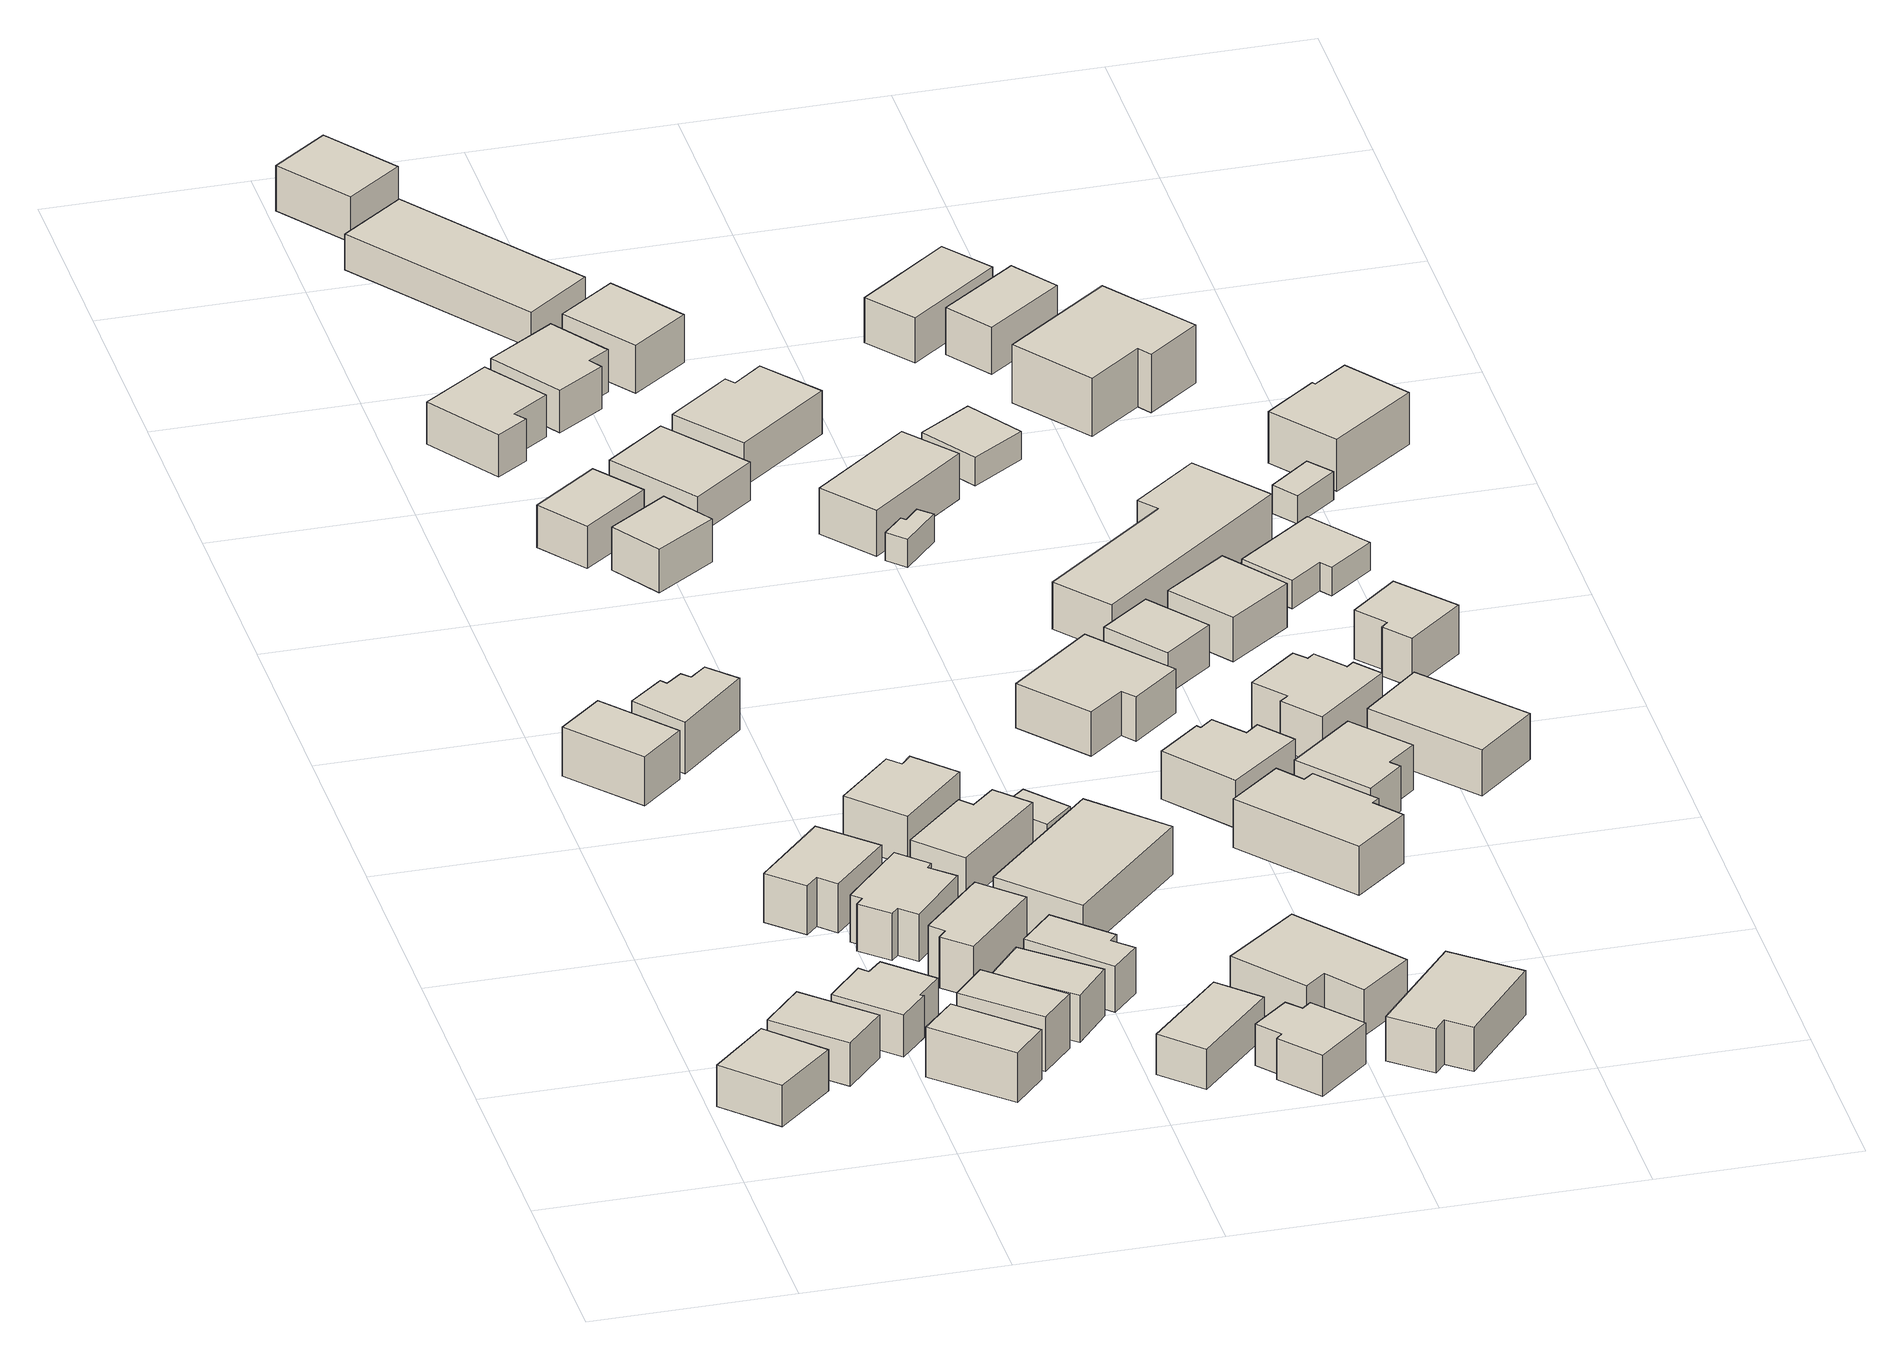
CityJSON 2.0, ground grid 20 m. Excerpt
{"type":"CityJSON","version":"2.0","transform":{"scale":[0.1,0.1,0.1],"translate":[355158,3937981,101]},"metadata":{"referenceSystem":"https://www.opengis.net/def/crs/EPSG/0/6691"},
"CityObjects":{
"building1":{"type":"Building","attributes":{"usage":"411","measuredHeight":5.2,"storeysAboveGround":2,"BuildingIDAttribute.prefecture":"14","BuildingIDAttribute.city":"14152","BuildingDetailAttribute.totalFloorArea":89.66,"BuildingDetailAttribute.buildingFootprintArea":44.83,"BuildingDetailAttribute.buildingStructureType":"601","BuildingDetailAttribute.buildingStructureOrgType":"1","BuildingDetailAttribute.orgUsage":"10","BuildingDetailAttribute.surveyYear":2015,"BuildingRiverFloodingRiskAttribute.description":"6","BuildingRiverFloodingRiskAttribute.rankOrg":"1","BuildingRiverFloodingRiskAttribute.depth":0.461,"BuildingRiverFloodingRiskAttribute.adminType":"2","BuildingRiverFloodingRiskAttribute.scale":"2"},"geometry":[{"type":"Solid","lod":"1","boundaries":[[[[0,1,2,3]],[[2,4,5,3]],[[1,6,4,2]],[[0,7,6,1]],[[3,5,7,0]],[[4,6,7,5]]]]}]},
"building2":{"type":"Building","attributes":{"usage":"411","measuredHeight":5.5,"storeysAboveGround":2,"BuildingIDAttribute.prefecture":"14","BuildingIDAttribute.city":"14152","BuildingDetailAttribute.totalFloorArea":80.72,"BuildingDetailAttribute.buildingFootprintArea":40.36,"BuildingDetailAttribute.buildingStructureType":"601","BuildingDetailAttribute.buildingStructureOrgType":"1","BuildingDetailAttribute.orgUsage":"10","BuildingDetailAttribute.surveyYear":2015,"BuildingRiverFloodingRiskAttribute.description":"6","BuildingRiverFloodingRiskAttribute.rankOrg":"2","BuildingRiverFloodingRiskAttribute.depth":0.551,"BuildingRiverFloodingRiskAttribute.adminType":"2","BuildingRiverFloodingRiskAttribute.scale":"2"},"geometry":[{"type":"Solid","lod":"1","boundaries":[[[[8,9,10,11]],[[10,12,13,11]],[[9,14,12,10]],[[8,15,14,9]],[[11,13,15,8]],[[12,14,15,13]]]]}]},
"building3":{"type":"Building","attributes":{"usage":"411","measuredHeight":5.1,"storeysAboveGround":2,"BuildingIDAttribute.prefecture":"14","BuildingIDAttribute.city":"14152","BuildingDetailAttribute.totalFloorArea":84.3,"BuildingDetailAttribute.buildingFootprintArea":42.15,"BuildingDetailAttribute.buildingStructureType":"601","BuildingDetailAttribute.buildingStructureOrgType":"1","BuildingDetailAttribute.orgUsage":"10","BuildingDetailAttribute.surveyYear":2015,"BuildingRiverFloodingRiskAttribute.description":"6","BuildingRiverFloodingRiskAttribute.rankOrg":"2","BuildingRiverFloodingRiskAttribute.depth":0.701,"BuildingRiverFloodingRiskAttribute.adminType":"2","BuildingRiverFloodingRiskAttribute.scale":"2"},"geometry":[{"type":"Solid","lod":"1","boundaries":[[[[16,17,18,19,20,21,22,23]],[[22,24,25,23]],[[21,26,24,22]],[[20,27,26,21]],[[19,28,27,20]],[[18,29,28,19]],[[17,30,29,18]],[[16,31,30,17]],[[23,25,31,16]],[[24,26,27,28,29,30,31,25]]]]}]},
"building4":{"type":"Building","attributes":{"usage":"411","measuredHeight":6.5,"storeysAboveGround":2,"BuildingIDAttribute.prefecture":"14","BuildingIDAttribute.city":"14152","BuildingDetailAttribute.totalFloorArea":62.76,"BuildingDetailAttribute.buildingFootprintArea":31.38,"BuildingDetailAttribute.buildingStructureType":"601","BuildingDetailAttribute.buildingStructureOrgType":"1","BuildingDetailAttribute.orgUsage":"10","BuildingDetailAttribute.surveyYear":2015,"BuildingRiverFloodingRiskAttribute.description":"6","BuildingRiverFloodingRiskAttribute.rankOrg":"2","BuildingRiverFloodingRiskAttribute.depth":0.604,"BuildingRiverFloodingRiskAttribute.adminType":"2","BuildingRiverFloodingRiskAttribute.scale":"1"},"geometry":[{"type":"Solid","lod":"1","boundaries":[[[[32,33,34,35]],[[34,36,37,35]],[[33,38,36,34]],[[32,39,38,33]],[[35,37,39,32]],[[36,38,39,37]]]]}]},
"building5":{"type":"Building","attributes":{"usage":"411","measuredHeight":5.9,"storeysAboveGround":2,"BuildingIDAttribute.prefecture":"14","BuildingIDAttribute.city":"14152","BuildingDetailAttribute.totalFloorArea":73.75,"BuildingDetailAttribute.buildingFootprintArea":36.87,"BuildingDetailAttribute.buildingStructureType":"601","BuildingDetailAttribute.buildingStructureOrgType":"1","BuildingDetailAttribute.orgUsage":"10","BuildingDetailAttribute.surveyYear":2015,"BuildingRiverFloodingRiskAttribute.description":"6","BuildingRiverFloodingRiskAttribute.rankOrg":"2","BuildingRiverFloodingRiskAttribute.depth":0.971,"BuildingRiverFloodingRiskAttribute.adminType":"2","BuildingRiverFloodingRiskAttribute.scale":"2"},"geometry":[{"type":"Solid","lod":"1","boundaries":[[[[40,41,42,43]],[[42,44,45,43]],[[41,46,44,42]],[[40,47,46,41]],[[43,45,47,40]],[[44,46,47,45]]]]}]},
"building6":{"type":"Building","attributes":{"usage":"411","measuredHeight":6.7,"storeysAboveGround":2,"BuildingIDAttribute.prefecture":"14","BuildingIDAttribute.city":"14152","BuildingDetailAttribute.totalFloorArea":102.98,"BuildingDetailAttribute.buildingFootprintArea":51.49,"BuildingDetailAttribute.buildingStructureType":"601","BuildingDetailAttribute.buildingStructureOrgType":"1","BuildingDetailAttribute.orgUsage":"10","BuildingDetailAttribute.surveyYear":2015,"BuildingRiverFloodingRiskAttribute.description":"6","BuildingRiverFloodingRiskAttribute.rankOrg":"1","BuildingRiverFloodingRiskAttribute.depth":0.283,"BuildingRiverFloodingRiskAttribute.adminType":"2","BuildingRiverFloodingRiskAttribute.scale":"1"},"geometry":[{"type":"Solid","lod":"1","boundaries":[[[[48,49,50,51,52,53]],[[52,54,55,53]],[[51,56,54,52]],[[50,57,56,51]],[[49,58,57,50]],[[48,59,58,49]],[[53,55,59,48]],[[54,56,57,58,59,55]]]]}]},
"building7":{"type":"Building","attributes":{"usage":"411","measuredHeight":6.9,"storeysAboveGround":2,"BuildingIDAttribute.prefecture":"14","BuildingIDAttribute.city":"14152","BuildingDetailAttribute.totalFloorArea":71.51,"BuildingDetailAttribute.buildingFootprintArea":35.76,"BuildingDetailAttribute.buildingStructureType":"601","BuildingDetailAttribute.buildingStructureOrgType":"1","BuildingDetailAttribute.orgUsage":"10","BuildingDetailAttribute.surveyYear":2015,"BuildingRiverFloodingRiskAttribute.description":"6","BuildingRiverFloodingRiskAttribute.rankOrg":"2","BuildingRiverFloodingRiskAttribute.depth":0.591,"BuildingRiverFloodingRiskAttribute.adminType":"2","BuildingRiverFloodingRiskAttribute.scale":"1"},"geometry":[{"type":"Solid","lod":"1","boundaries":[[[[60,61,62,63]],[[62,64,65,63]],[[61,66,64,62]],[[60,67,66,61]],[[63,65,67,60]],[[64,66,67,65]]]]}]},
"building8":{"type":"Building","attributes":{"usage":"411","measuredHeight":6.2,"storeysAboveGround":2,"BuildingIDAttribute.prefecture":"14","BuildingIDAttribute.city":"14152","BuildingDetailAttribute.totalFloorArea":77.58,"BuildingDetailAttribute.buildingFootprintArea":38.79,"BuildingDetailAttribute.buildingStructureType":"601","BuildingDetailAttribute.buildingStructureOrgType":"1","BuildingDetailAttribute.orgUsage":"10","BuildingDetailAttribute.surveyYear":2015,"BuildingRiverFloodingRiskAttribute.description":"6","BuildingRiverFloodingRiskAttribute.rankOrg":"2","BuildingRiverFloodingRiskAttribute.depth":0.684,"BuildingRiverFloodingRiskAttribute.adminType":"2","BuildingRiverFloodingRiskAttribute.scale":"1"},"geometry":[{"type":"Solid","lod":"1","boundaries":[[[[68,69,70,71,72,73,74,75]],[[74,76,77,75]],[[73,78,76,74]],[[72,79,78,73]],[[71,80,79,72]],[[70,81,80,71]],[[69,82,81,70]],[[68,83,82,69]],[[75,77,83,68]],[[76,78,79,80,81,82,83,77]]]]}]},
"building9":{"type":"Building","attributes":{"usage":"411","measuredHeight":5.6,"storeysAboveGround":2,"BuildingIDAttribute.prefecture":"14","BuildingIDAttribute.city":"14152","BuildingDetailAttribute.totalFloorArea":102.81,"BuildingDetailAttribute.buildingFootprintArea":51.4,"BuildingDetailAttribute.buildingStructureType":"601","BuildingDetailAttribute.buildingStructureOrgType":"1","BuildingDetailAttribute.orgUsage":"10","BuildingDetailAttribute.surveyYear":2015,"BuildingRiverFloodingRiskAttribute.description":"6","BuildingRiverFloodingRiskAttribute.rankOrg":"1","BuildingRiverFloodingRiskAttribute.depth":0.143,"BuildingRiverFloodingRiskAttribute.adminType":"2","BuildingRiverFloodingRiskAttribute.scale":"1"},"geometry":[{"type":"Solid","lod":"1","boundaries":[[[[84,85,86,87,88,89,90,91,92,93]],[[92,94,95,93]],[[91,96,94,92]],[[90,97,96,91]],[[89,98,97,90]],[[88,99,98,89]],[[87,100,99,88]],[[86,101,100,87]],[[85,102,101,86]],[[84,103,102,85]],[[93,95,103,84]],[[94,96,97,98,99,100,101,102,103,95]]]]}]},
"building10":{"type":"Building","attributes":{"usage":"411","measuredHeight":6,"storeysAboveGround":2,"BuildingIDAttribute.prefecture":"14","BuildingIDAttribute.city":"14152","BuildingDetailAttribute.totalFloorArea":86.85,"BuildingDetailAttribute.buildingFootprintArea":43.43,"BuildingDetailAttribute.buildingStructureType":"601","BuildingDetailAttribute.buildingStructureOrgType":"1","BuildingDetailAttribute.orgUsage":"10","BuildingDetailAttribute.surveyYear":2015,"BuildingRiverFloodingRiskAttribute.description":"6","BuildingRiverFloodingRiskAttribute.rankOrg":"1","BuildingRiverFloodingRiskAttribute.depth":0.383,"BuildingRiverFloodingRiskAttribute.adminType":"2","BuildingRiverFloodingRiskAttribute.scale":"1"},"geometry":[{"type":"Solid","lod":"1","boundaries":[[[[104,105,106,107,108,109]],[[108,110,111,109]],[[107,112,110,108]],[[106,113,112,107]],[[105,114,113,106]],[[104,115,114,105]],[[109,111,115,104]],[[110,112,113,114,115,111]]]]}]},
"building11":{"type":"Building","attributes":{"usage":"411","measuredHeight":5.7,"storeysAboveGround":2,"BuildingIDAttribute.prefecture":"14","BuildingIDAttribute.city":"14152","BuildingDetailAttribute.totalFloorArea":75.84,"BuildingDetailAttribute.buildingFootprintArea":37.92,"BuildingDetailAttribute.buildingStructureType":"601","BuildingDetailAttribute.buildingStructureOrgType":"1","BuildingDetailAttribute.orgUsage":"10","BuildingDetailAttribute.surveyYear":2015,"BuildingRiverFloodingRiskAttribute.description":"6","BuildingRiverFloodingRiskAttribute.rankOrg":"2","BuildingRiverFloodingRiskAttribute.depth":0.591,"BuildingRiverFloodingRiskAttribute.adminType":"2","BuildingRiverFloodingRiskAttribute.scale":"1"},"geometry":[{"type":"Solid","lod":"1","boundaries":[[[[116,117,118,119]],[[118,120,121,119]],[[117,122,120,118]],[[116,123,122,117]],[[119,121,123,116]],[[120,122,123,121]]]]}]},
"building12":{"type":"Building","attributes":{"usage":"411","measuredHeight":5.9,"storeysAboveGround":2,"BuildingIDAttribute.prefecture":"14","BuildingIDAttribute.city":"14152","BuildingDetailAttribute.totalFloorArea":115.07,"BuildingDetailAttribute.buildingFootprintArea":57.54,"BuildingDetailAttribute.buildingStructureType":"601","BuildingDetailAttribute.buildingStructureOrgType":"1","BuildingDetailAttribute.orgUsage":"10","BuildingDetailAttribute.surveyYear":2015,"BuildingRiverFloodingRiskAttribute.description":"6","BuildingRiverFloodingRiskAttribute.rankOrg":"2","BuildingRiverFloodingRiskAttribute.depth":0.744,"BuildingRiverFloodingRiskAttribute.adminType":"2","BuildingRiverFloodingRiskAttribute.scale":"1"},"geometry":[{"type":"Solid","lod":"1","boundaries":[[[[124,125,126,127,128,129]],[[128,130,131,129]],[[127,132,130,128]],[[126,133,132,127]],[[125,134,133,126]],[[124,135,134,125]],[[129,131,135,124]],[[130,132,133,134,135,131]]]]}]},
"building13":{"type":"Building","attributes":{"usage":"411","measuredHeight":5.7,"storeysAboveGround":2,"BuildingIDAttribute.prefecture":"14","BuildingIDAttribute.city":"14152","BuildingDetailAttribute.totalFloorArea":73.82,"BuildingDetailAttribute.buildingFootprintArea":36.91,"BuildingDetailAttribute.buildingStructureType":"601","BuildingDetailAttribute.buildingStructureOrgType":"1","BuildingDetailAttribute.orgUsage":"10","BuildingDetailAttribute.surveyYear":2015,"BuildingRiverFloodingRiskAttribute.description":"6","BuildingRiverFloodingRiskAttribute.rankOrg":"1","BuildingRiverFloodingRiskAttribute.depth":0.451,"BuildingRiverFloodingRiskAttribute.adminType":"2","BuildingRiverFloodingRiskAttribute.scale":"1"},"geometry":[{"type":"Solid","lod":"1","boundaries":[[[[136,137,138,139,140,141]],[[140,142,143,141]],[[139,144,142,140]],[[138,145,144,139]],[[137,146,145,138]],[[136,147,146,137]],[[141,143,147,136]],[[142,144,145,146,147,143]]]]}]},
"building14":{"type":"Building","attributes":{"usage":"411","measuredHeight":5,"storeysAboveGround":2,"BuildingIDAttribute.prefecture":"14","BuildingIDAttribute.city":"14152","BuildingDetailAttribute.totalFloorArea":81.49,"BuildingDetailAttribute.buildingFootprintArea":40.74,"BuildingDetailAttribute.buildingStructureType":"601","BuildingDetailAttribute.buildingStructureOrgType":"1","BuildingDetailAttribute.orgUsage":"10","BuildingDetailAttribute.surveyYear":2015,"BuildingRiverFloodingRiskAttribute.description":"6","BuildingRiverFloodingRiskAttribute.rankOrg":"2","BuildingRiverFloodingRiskAttribute.depth":0.815,"BuildingRiverFloodingRiskAttribute.adminType":"2","BuildingRiverFloodingRiskAttribute.scale":"1"},"geometry":[{"type":"Solid","lod":"1","boundaries":[[[[148,149,150,151]],[[150,152,153,151]],[[149,154,152,150]],[[148,155,154,149]],[[151,153,155,148]],[[152,154,155,153]]]]}]},
"building15":{"type":"Building","attributes":{"usage":"411","measuredHeight":5.4,"storeysAboveGround":2,"BuildingIDAttribute.prefecture":"14","BuildingIDAttribute.city":"14152","BuildingDetailAttribute.totalFloorArea":129.52,"BuildingDetailAttribute.buildingFootprintArea":64.76,"BuildingDetailAttribute.buildingStructureType":"601","BuildingDetailAttribute.buildingStructureOrgType":"1","BuildingDetailAttribute.orgUsage":"10","BuildingDetailAttribute.surveyYear":2015,"BuildingRiverFloodingRiskAttribute.description":"6","BuildingRiverFloodingRiskAttribute.rankOrg":"2","BuildingRiverFloodingRiskAttribute.depth":0.902,"BuildingRiverFloodingRiskAttribute.adminType":"2","BuildingRiverFloodingRiskAttribute.scale":"1"},"geometry":[{"type":"Solid","lod":"1","boundaries":[[[[156,157,158,159,160,161]],[[160,162,163,161]],[[159,164,162,160]],[[158,165,164,159]],[[157,166,165,158]],[[156,167,166,157]],[[161,163,167,156]],[[162,164,165,166,167,163]]]]}]},
"building16":{"type":"Building","attributes":{"usage":"411","measuredHeight":5.4,"storeysAboveGround":2,"BuildingIDAttribute.prefecture":"14","BuildingIDAttribute.city":"14152","BuildingDetailAttribute.totalFloorArea":107.62,"BuildingDetailAttribute.buildingFootprintArea":53.81,"BuildingDetailAttribute.buildingStructureType":"601","BuildingDetailAttribute.buildingStructureOrgType":"1","BuildingDetailAttribute.orgUsage":"10","BuildingDetailAttribute.surveyYear":2015,"BuildingRiverFloodingRiskAttribute.description":"6","BuildingRiverFloodingRiskAttribute.rankOrg":"2","BuildingRiverFloodingRiskAttribute.depth":0.817,"BuildingRiverFloodingRiskAttribute.adminType":"2","BuildingRiverFloodingRiskAttribute.scale":"1"},"geometry":[{"type":"Solid","lod":"1","boundaries":[[[[168,169,170,171,172,173]],[[172,174,175,173]],[[171,176,174,172]],[[170,177,176,171]],[[169,178,177,170]],[[168,179,178,169]],[[173,175,179,168]],[[174,176,177,178,179,175]]]]}]},
"building17":{"type":"Building","attributes":{"usage":"411","measuredHeight":6,"storeysAboveGround":2,"BuildingIDAttribute.prefecture":"14","BuildingIDAttribute.city":"14152","BuildingDetailAttribute.totalFloorArea":93.51,"BuildingDetailAttribute.buildingFootprintArea":46.75,"BuildingDetailAttribute.buildingStructureType":"601","BuildingDetailAttribute.buildingStructureOrgType":"1","BuildingDetailAttribute.orgUsage":"10","BuildingDetailAttribute.surveyYear":2015,"BuildingRiverFloodingRiskAttribute.description":"6","BuildingRiverFloodingRiskAttribute.rankOrg":"2","BuildingRiverFloodingRiskAttribute.depth":1.02,"BuildingRiverFloodingRiskAttribute.adminType":"2","BuildingRiverFloodingRiskAttribute.scale":"1"},"geometry":[{"type":"Solid","lod":"1","boundaries":[[[[180,181,182,183]],[[182,184,185,183]],[[181,186,184,182]],[[180,187,186,181]],[[183,185,187,180]],[[184,186,187,185]]]]}]},
"building18":{"type":"Building","attributes":{"usage":"411","measuredHeight":5.2,"storeysAboveGround":2,"BuildingIDAttribute.prefecture":"14","BuildingIDAttribute.city":"14152","BuildingDetailAttribute.totalFloorArea":70.42,"BuildingDetailAttribute.buildingFootprintArea":35.21,"BuildingDetailAttribute.buildingStructureType":"601","BuildingDetailAttribute.buildingStructureOrgType":"1","BuildingDetailAttribute.orgUsage":"10","BuildingDetailAttribute.surveyYear":2015,"BuildingRiverFloodingRiskAttribute.description":"6","BuildingRiverFloodingRiskAttribute.rankOrg":"2","BuildingRiverFloodingRiskAttribute.depth":0.795,"BuildingRiverFloodingRiskAttribute.adminType":"2","BuildingRiverFloodingRiskAttribute.scale":"1"},"geometry":[{"type":"Solid","lod":"1","boundaries":[[[[188,189,190,191]],[[190,192,193,191]],[[189,194,192,190]],[[188,195,194,189]],[[191,193,195,188]],[[192,194,195,193]]]]}]},
"building19":{"type":"Building","attributes":{"usage":"412","measuredHeight":6,"storeysAboveGround":2,"BuildingIDAttribute.prefecture":"14","BuildingIDAttribute.city":"14152","BuildingDetailAttribute.totalFloorArea":254.34,"BuildingDetailAttribute.buildingFootprintArea":127.17,"BuildingDetailAttribute.buildingStructureType":"601","BuildingDetailAttribute.buildingStructureOrgType":"1","BuildingDetailAttribute.orgUsage":"20","BuildingDetailAttribute.surveyYear":2015,"BuildingRiverFloodingRiskAttribute.description":"6","BuildingRiverFloodingRiskAttribute.rankOrg":"2","BuildingRiverFloodingRiskAttribute.depth":1.04,"BuildingRiverFloodingRiskAttribute.adminType":"2","BuildingRiverFloodingRiskAttribute.scale":"1"},"geometry":[{"type":"Solid","lod":"1","boundaries":[[[[196,197,198,199]],[[198,200,201,199]],[[197,202,200,198]],[[196,203,202,197]],[[199,201,203,196]],[[200,202,203,201]]]]}]},
"building20":{"type":"Building","attributes":{"BuildingIDAttribute.prefecture":"14","BuildingIDAttribute.city":"14152","BuildingDetailAttribute.surveyYear":2015,"BuildingRiverFloodingRiskAttribute.description":"6","BuildingRiverFloodingRiskAttribute.rankOrg":"2","BuildingRiverFloodingRiskAttribute.depth":1.21,"BuildingRiverFloodingRiskAttribute.adminType":"2","BuildingRiverFloodingRiskAttribute.scale":"1"},"geometry":[{"type":"Solid","lod":"1","boundaries":[[[[204,205,206,207]],[[206,208,209,207]],[[205,210,208,206]],[[204,211,210,205]],[[207,209,211,204]],[[208,210,211,209]]]]}]},
"building21":{"type":"Building","attributes":{"usage":"411","measuredHeight":5.1,"storeysAboveGround":2,"BuildingIDAttribute.prefecture":"14","BuildingIDAttribute.city":"14152","BuildingDetailAttribute.totalFloorArea":74.27,"BuildingDetailAttribute.buildingFootprintArea":37.13,"BuildingDetailAttribute.buildingStructureType":"601","BuildingDetailAttribute.buildingStructureOrgType":"1","BuildingDetailAttribute.orgUsage":"10","BuildingDetailAttribute.surveyYear":2015,"BuildingRiverFloodingRiskAttribute.description":"6","BuildingRiverFloodingRiskAttribute.rankOrg":"2","BuildingRiverFloodingRiskAttribute.depth":1.01,"BuildingRiverFloodingRiskAttribute.adminType":"2","BuildingRiverFloodingRiskAttribute.scale":"1"},"geometry":[{"type":"Solid","lod":"1","boundaries":[[[[212,213,214,215,216,217,218,219]],[[218,220,221,219]],[[217,222,220,218]],[[216,223,222,217]],[[215,224,223,216]],[[214,225,224,215]],[[213,226,225,214]],[[212,227,226,213]],[[219,221,227,212]],[[220,222,223,224,225,226,227,221]]]]}]},
"building22":{"type":"Building","attributes":{"usage":"411","measuredHeight":5.5,"storeysAboveGround":2,"BuildingIDAttribute.prefecture":"14","BuildingIDAttribute.city":"14152","BuildingDetailAttribute.totalFloorArea":109.25,"BuildingDetailAttribute.buildingFootprintArea":54.62,"BuildingDetailAttribute.buildingStructureType":"601","BuildingDetailAttribute.buildingStructureOrgType":"1","BuildingDetailAttribute.orgUsage":"10","BuildingDetailAttribute.surveyYear":2015,"BuildingRiverFloodingRiskAttribute.description":"6","BuildingRiverFloodingRiskAttribute.rankOrg":"2","BuildingRiverFloodingRiskAttribute.depth":0.737,"BuildingRiverFloodingRiskAttribute.adminType":"2","BuildingRiverFloodingRiskAttribute.scale":"1"},"geometry":[{"type":"Solid","lod":"1","boundaries":[[[[228,229,230,231,232,233]],[[232,234,235,233]],[[231,236,234,232]],[[230,237,236,231]],[[229,238,237,230]],[[228,239,238,229]],[[233,235,239,228]],[[234,236,237,238,239,235]]]]}]},
"building23":{"type":"Building","attributes":{"usage":"411","measuredHeight":5.5,"storeysAboveGround":2,"BuildingIDAttribute.prefecture":"14","BuildingIDAttribute.city":"14152","BuildingDetailAttribute.totalFloorArea":101.61,"BuildingDetailAttribute.buildingFootprintArea":50.8,"BuildingDetailAttribute.buildingStructureType":"601","BuildingDetailAttribute.buildingStructureOrgType":"1","BuildingDetailAttribute.orgUsage":"10","BuildingDetailAttribute.surveyYear":2015,"BuildingRiverFloodingRiskAttribute.description":"6","BuildingRiverFloodingRiskAttribute.rankOrg":"2","BuildingRiverFloodingRiskAttribute.depth":0.819,"BuildingRiverFloodingRiskAttribute.adminType":"2","BuildingRiverFloodingRiskAttribute.scale":"1"},"geometry":[{"type":"Solid","lod":"1","boundaries":[[[[240,241,242,243]],[[242,244,245,243]],[[241,246,244,242]],[[240,247,246,241]],[[243,245,247,240]],[[244,246,247,245]]]]}]},
"building24":{"type":"Building","attributes":{"usage":"411","measuredHeight":6.2,"storeysAboveGround":2,"BuildingIDAttribute.prefecture":"14","BuildingIDAttribute.city":"14152","BuildingDetailAttribute.totalFloorArea":131.25,"BuildingDetailAttribute.buildingFootprintArea":65.63,"BuildingDetailAttribute.buildingStructureType":"601","BuildingDetailAttribute.buildingStructureOrgType":"1","BuildingDetailAttribute.orgUsage":"10","BuildingDetailAttribute.surveyYear":2015,"BuildingRiverFloodingRiskAttribute.description":"6","BuildingRiverFloodingRiskAttribute.rankOrg":"1","BuildingRiverFloodingRiskAttribute.depth":0.415,"BuildingRiverFloodingRiskAttribute.adminType":"2","BuildingRiverFloodingRiskAttribute.scale":"1"},"geometry":[{"type":"Solid","lod":"1","boundaries":[[[[248,249,250,251]],[[250,252,253,251]],[[249,254,252,250]],[[248,255,254,249]],[[251,253,255,248]],[[252,254,255,253]]]]}]},
"building25":{"type":"Building","attributes":{"usage":"412","measuredHeight":4.1,"storeysAboveGround":2,"BuildingIDAttribute.prefecture":"14","BuildingIDAttribute.city":"14152","BuildingDetailAttribute.totalFloorArea":285.3,"BuildingDetailAttribute.buildingFootprintArea":142.65,"BuildingDetailAttribute.buildingStructureType":"601","BuildingDetailAttribute.buildingStructureOrgType":"1","BuildingDetailAttribute.orgUsage":"20","BuildingDetailAttribute.surveyYear":2015,"BuildingRiverFloodingRiskAttribute.description":"6","BuildingRiverFloodingRiskAttribute.rankOrg":"2","BuildingRiverFloodingRiskAttribute.depth":0.758,"BuildingRiverFloodingRiskAttribute.adminType":"2","BuildingRiverFloodingRiskAttribute.scale":"1"},"geometry":[{"type":"Solid","lod":"1","boundaries":[[[[256,257,258,259]],[[258,260,261,259]],[[257,262,260,258]],[[256,263,262,257]],[[259,261,263,256]],[[260,262,263,261]]]]}]},
"building26":{"type":"Building","attributes":{"usage":"411","measuredHeight":5.3,"storeysAboveGround":2,"BuildingIDAttribute.prefecture":"14","BuildingIDAttribute.city":"14152","BuildingDetailAttribute.totalFloorArea":187.8,"BuildingDetailAttribute.buildingFootprintArea":93.9,"BuildingDetailAttribute.buildingStructureType":"601","BuildingDetailAttribute.buildingStructureOrgType":"1","BuildingDetailAttribute.orgUsage":"10","BuildingDetailAttribute.surveyYear":2015,"BuildingRiverFloodingRiskAttribute.description":"6","BuildingRiverFloodingRiskAttribute.rankOrg":"2","BuildingRiverFloodingRiskAttribute.depth":1.02,"BuildingRiverFloodingRiskAttribute.adminType":"2","BuildingRiverFloodingRiskAttribute.scale":"1"},"geometry":[{"type":"Solid","lod":"1","boundaries":[[[[264,265,266,267,268,269]],[[268,270,271,269]],[[267,272,270,268]],[[266,273,272,267]],[[265,274,273,266]],[[264,275,274,265]],[[269,271,275,264]],[[270,272,273,274,275,271]]]]}]},
"building27":{"type":"Building","attributes":{"usage":"411","measuredHeight":6.2,"storeysAboveGround":2,"BuildingIDAttribute.prefecture":"14","BuildingIDAttribute.city":"14152","BuildingDetailAttribute.totalFloorArea":100.58,"BuildingDetailAttribute.buildingFootprintArea":50.29,"BuildingDetailAttribute.buildingStructureType":"601","BuildingDetailAttribute.buildingStructureOrgType":"1","BuildingDetailAttribute.orgUsage":"10","BuildingDetailAttribute.surveyYear":2015,"BuildingRiverFloodingRiskAttribute.description":"6","BuildingRiverFloodingRiskAttribute.rankOrg":"2","BuildingRiverFloodingRiskAttribute.depth":0.847,"BuildingRiverFloodingRiskAttribute.adminType":"2","BuildingRiverFloodingRiskAttribute.scale":"1"},"geometry":[{"type":"Solid","lod":"1","boundaries":[[[[276,277,278,279]],[[278,280,281,279]],[[277,282,280,278]],[[276,283,282,277]],[[279,281,283,276]],[[280,282,283,281]]]]}]},
"building28":{"type":"Building","attributes":{"usage":"411","measuredHeight":5.4,"storeysAboveGround":2,"BuildingIDAttribute.prefecture":"14","BuildingIDAttribute.city":"14152","BuildingDetailAttribute.totalFloorArea":152.5,"BuildingDetailAttribute.buildingFootprintArea":76.25,"BuildingDetailAttribute.buildingStructureType":"601","BuildingDetailAttribute.buildingStructureOrgType":"1","BuildingDetailAttribute.orgUsage":"10","BuildingDetailAttribute.surveyYear":2015,"BuildingRiverFloodingRiskAttribute.description":"6","BuildingRiverFloodingRiskAttribute.rankOrg":"2","BuildingRiverFloodingRiskAttribute.depth":0.727,"BuildingRiverFloodingRiskAttribute.adminType":"2","BuildingRiverFloodingRiskAttribute.scale":"1"},"geometry":[{"type":"Solid","lod":"1","boundaries":[[[[284,285,286,287,288,289]],[[288,290,291,289]],[[287,292,290,288]],[[286,293,292,287]],[[285,294,293,286]],[[284,295,294,285]],[[289,291,295,284]],[[290,292,293,294,295,291]]]]}]},
"building29":{"type":"Building","attributes":{"usage":"411","measuredHeight":6.3,"storeysAboveGround":2,"BuildingIDAttribute.prefecture":"14","BuildingIDAttribute.city":"14152","BuildingDetailAttribute.totalFloorArea":162.24,"BuildingDetailAttribute.buildingFootprintArea":81.12,"BuildingDetailAttribute.buildingStructureType":"601","BuildingDetailAttribute.buildingStructureOrgType":"1","BuildingDetailAttribute.orgUsage":"10","BuildingDetailAttribute.surveyYear":2015,"BuildingRiverFloodingRiskAttribute.description":"6","BuildingRiverFloodingRiskAttribute.rankOrg":"2","BuildingRiverFloodingRiskAttribute.depth":0.921,"BuildingRiverFloodingRiskAttribute.adminType":"2","BuildingRiverFloodingRiskAttribute.scale":"1"},"geometry":[{"type":"Solid","lod":"1","boundaries":[[[[296,297,298,299,300,301]],[[300,302,303,301]],[[299,304,302,300]],[[298,305,304,299]],[[297,306,305,298]],[[296,307,306,297]],[[301,303,307,296]],[[302,304,305,306,307,303]]]]}]},
"building30":{"type":"Building","attributes":{"usage":"411","measuredHeight":6.1,"storeysAboveGround":2,"BuildingIDAttribute.prefecture":"14","BuildingIDAttribute.city":"14152","BuildingDetailAttribute.totalFloorArea":169.71,"BuildingDetailAttribute.buildingFootprintArea":84.85,"BuildingDetailAttribute.buildingStructureType":"601","BuildingDetailAttribute.buildingStructureOrgType":"1","BuildingDetailAttribute.orgUsage":"10","BuildingDetailAttribute.surveyYear":2015,"BuildingRiverFloodingRiskAttribute.description":"6","BuildingRiverFloodingRiskAttribute.rankOrg":"2","BuildingRiverFloodingRiskAttribute.depth":0.822,"BuildingRiverFloodingRiskAttribute.adminType":"2","BuildingRiverFloodingRiskAttribute.scale":"1"},"geometry":[{"type":"Solid","lod":"1","boundaries":[[[[308,309,310,311,312,313]],[[312,314,315,313]],[[311,316,314,312]],[[310,317,316,311]],[[309,318,317,310]],[[308,319,318,309]],[[313,315,319,308]],[[314,316,317,318,319,315]]]]}]},
"building31":{"type":"Building","attributes":{"BuildingIDAttribute.prefecture":"14","BuildingIDAttribute.city":"14152","BuildingDetailAttribute.surveyYear":2015,"BuildingRiverFloodingRiskAttribute.description":"6","BuildingRiverFloodingRiskAttribute.rankOrg":"2","BuildingRiverFloodingRiskAttribute.depth":0.883,"BuildingRiverFloodingRiskAttribute.adminType":"2","BuildingRiverFloodingRiskAttribute.scale":"1"},"geometry":[{"type":"Solid","lod":"1","boundaries":[[[[320,321,322,323,324,325]],[[324,326,327,325]],[[323,328,326,324]],[[322,329,328,323]],[[321,330,329,322]],[[320,331,330,321]],[[325,327,331,320]],[[326,328,329,330,331,327]]]]}]},
"building32":{"type":"Building","attributes":{"usage":"401","measuredHeight":5.3,"storeysAboveGround":2,"BuildingIDAttribute.prefecture":"14","BuildingIDAttribute.city":"14152","BuildingDetailAttribute.totalFloorArea":161.54,"BuildingDetailAttribute.buildingFootprintArea":80.77,"BuildingDetailAttribute.buildingStructureType":"610","BuildingDetailAttribute.buildingStructureOrgType":"2","BuildingDetailAttribute.orgUsage":"61","BuildingDetailAttribute.surveyYear":2015,"BuildingRiverFloodingRiskAttribute.description":"6","BuildingRiverFloodingRiskAttribute.rankOrg":"2","BuildingRiverFloodingRiskAttribute.depth":0.663,"BuildingRiverFloodingRiskAttribute.adminType":"2","BuildingRiverFloodingRiskAttribute.scale":"1"},"geometry":[{"type":"Solid","lod":"1","boundaries":[[[[332,333,334,335]],[[334,336,337,335]],[[333,338,336,334]],[[332,339,338,333]],[[335,337,339,332]],[[336,338,339,337]]]]}]},
"building33":{"type":"Building","attributes":{"usage":"411","measuredHeight":6,"storeysAboveGround":2,"BuildingIDAttribute.prefecture":"14","BuildingIDAttribute.city":"14152","BuildingDetailAttribute.totalFloorArea":87.85,"BuildingDetailAttribute.buildingFootprintArea":43.92,"BuildingDetailAttribute.buildingStructureType":"601","BuildingDetailAttribute.buildingStructureOrgType":"1","BuildingDetailAttribute.orgUsage":"10","BuildingDetailAttribute.surveyYear":2015,"BuildingRiverFloodingRiskAttribute.description":"6","BuildingRiverFloodingRiskAttribute.rankOrg":"2","BuildingRiverFloodingRiskAttribute.depth":0.832,"BuildingRiverFloodingRiskAttribute.adminType":"2","BuildingRiverFloodingRiskAttribute.scale":"1"},"geometry":[{"type":"Solid","lod":"1","boundaries":[[[[340,341,342,343,344,345,346,347]],[[346,348,349,347]],[[345,350,348,346]],[[344,351,350,345]],[[343,352,351,344]],[[342,353,352,343]],[[341,354,353,342]],[[340,355,354,341]],[[347,349,355,340]],[[348,350,351,352,353,354,355,349]]]]}]},
"building34":{"type":"Building","attributes":{"usage":"412","measuredHeight":6.1,"storeysAboveGround":2,"BuildingIDAttribute.prefecture":"14","BuildingIDAttribute.city":"14152","BuildingDetailAttribute.totalFloorArea":153.18,"BuildingDetailAttribute.buildingFootprintArea":76.59,"BuildingDetailAttribute.buildingStructureType":"601","BuildingDetailAttribute.buildingStructureOrgType":"1","BuildingDetailAttribute.orgUsage":"20","BuildingDetailAttribute.surveyYear":2015,"BuildingRiverFloodingRiskAttribute.description":"6","BuildingRiverFloodingRiskAttribute.rankOrg":"2","BuildingRiverFloodingRiskAttribute.depth":1.22,"BuildingRiverFloodingRiskAttribute.adminType":"2","BuildingRiverFloodingRiskAttribute.scale":"1"},"geometry":[{"type":"Solid","lod":"1","boundaries":[[[[356,357,358,359,360,361,362,363]],[[362,364,365,363]],[[361,366,364,362]],[[360,367,366,361]],[[359,368,367,360]],[[358,369,368,359]],[[357,370,369,358]],[[356,371,370,357]],[[363,365,371,356]],[[364,366,367,368,369,370,371,365]]]]}]},
"building35":{"type":"Building","attributes":{"usage":"411","measuredHeight":5.6,"storeysAboveGround":1,"BuildingIDAttribute.prefecture":"14","BuildingIDAttribute.city":"14152","BuildingDetailAttribute.totalFloorArea":46.04,"BuildingDetailAttribute.buildingFootprintArea":46.04,"BuildingDetailAttribute.buildingStructureType":"601","BuildingDetailAttribute.buildingStructureOrgType":"1","BuildingDetailAttribute.orgUsage":"10","BuildingDetailAttribute.surveyYear":2015,"BuildingRiverFloodingRiskAttribute.description":"6","BuildingRiverFloodingRiskAttribute.rankOrg":"2","BuildingRiverFloodingRiskAttribute.depth":0.833,"BuildingRiverFloodingRiskAttribute.adminType":"2","BuildingRiverFloodingRiskAttribute.scale":"1"},"geometry":[{"type":"Solid","lod":"1","boundaries":[[[[372,373,374,375]],[[374,376,377,375]],[[373,378,376,374]],[[372,379,378,373]],[[375,377,379,372]],[[376,378,379,377]]]]}]},
"building36":{"type":"Building","attributes":{"usage":"412","measuredHeight":6,"storeysAboveGround":2,"BuildingIDAttribute.prefecture":"14","BuildingIDAttribute.city":"14152","BuildingDetailAttribute.totalFloorArea":114.87,"BuildingDetailAttribute.buildingFootprintArea":57.43,"BuildingDetailAttribute.buildingStructureType":"601","BuildingDetailAttribute.buildingStructureOrgType":"1","BuildingDetailAttribute.orgUsage":"20","BuildingDetailAttribute.surveyYear":2015,"BuildingRiverFloodingRiskAttribute.description":"6","BuildingRiverFloodingRiskAttribute.rankOrg":"2","BuildingRiverFloodingRiskAttribute.depth":0.981,"BuildingRiverFloodingRiskAttribute.adminType":"2","BuildingRiverFloodingRiskAttribute.scale":"1"},"geometry":[{"type":"Solid","lod":"1","boundaries":[[[[380,381,382,383,384,385]],[[384,386,387,385]],[[383,388,386,384]],[[382,389,388,383]],[[381,390,389,382]],[[380,391,390,381]],[[385,387,391,380]],[[386,388,389,390,391,387]]]]}]},
"building37":{"type":"Building","attributes":{"usage":"401","storeysAboveGround":1,"BuildingIDAttribute.prefecture":"14","BuildingIDAttribute.city":"14152","BuildingDetailAttribute.totalFloorArea":41.09,"BuildingDetailAttribute.buildingFootprintArea":41.09,"BuildingDetailAttribute.buildingStructureType":"601","BuildingDetailAttribute.buildingStructureOrgType":"1","BuildingDetailAttribute.orgUsage":"61","BuildingDetailAttribute.surveyYear":2015,"BuildingRiverFloodingRiskAttribute.description":"6","BuildingRiverFloodingRiskAttribute.rankOrg":"2","BuildingRiverFloodingRiskAttribute.depth":0.763,"BuildingRiverFloodingRiskAttribute.adminType":"2","BuildingRiverFloodingRiskAttribute.scale":"1"},"geometry":[{"type":"Solid","lod":"1","boundaries":[[[[392,393,394,395]],[[394,396,397,395]],[[393,398,396,394]],[[392,399,398,393]],[[395,397,399,392]],[[396,398,399,397]]]]}]},
"building38":{"type":"Building","attributes":{"usage":"411","measuredHeight":6.2,"storeysAboveGround":2,"BuildingIDAttribute.prefecture":"14","BuildingIDAttribute.city":"14152","BuildingDetailAttribute.totalFloorArea":88.95,"BuildingDetailAttribute.buildingFootprintArea":44.48,"BuildingDetailAttribute.buildingStructureType":"601","BuildingDetailAttribute.buildingStructureOrgType":"1","BuildingDetailAttribute.orgUsage":"10","BuildingDetailAttribute.surveyYear":2015,"BuildingRiverFloodingRiskAttribute.description":"6","BuildingRiverFloodingRiskAttribute.rankOrg":"2","BuildingRiverFloodingRiskAttribute.depth":0.811,"BuildingRiverFloodingRiskAttribute.adminType":"2","BuildingRiverFloodingRiskAttribute.scale":"1"},"geometry":[{"type":"Solid","lod":"1","boundaries":[[[[400,401,402,403,404,405,406,407,408,409]],[[408,410,411,409]],[[407,412,410,408]],[[406,413,412,407]],[[405,414,413,406]],[[404,415,414,405]],[[403,416,415,404]],[[402,417,416,403]],[[401,418,417,402]],[[400,419,418,401]],[[409,411,419,400]],[[410,412,413,414,415,416,417,418,419,411]]]]}]},
"building39":{"type":"Building","attributes":{"usage":"413","measuredHeight":6.2,"storeysAboveGround":2,"BuildingIDAttribute.prefecture":"14","BuildingIDAttribute.city":"14152","BuildingDetailAttribute.totalFloorArea":325.37,"BuildingDetailAttribute.buildingFootprintArea":162.68,"BuildingDetailAttribute.buildingStructureType":"601","BuildingDetailAttribute.buildingStructureOrgType":"1","BuildingDetailAttribute.orgUsage":"30","BuildingDetailAttribute.surveyYear":2015,"BuildingRiverFloodingRiskAttribute.description":"6","BuildingRiverFloodingRiskAttribute.rankOrg":"2","BuildingRiverFloodingRiskAttribute.depth":0.823,"BuildingRiverFloodingRiskAttribute.adminType":"2","BuildingRiverFloodingRiskAttribute.scale":"1"},"geometry":[{"type":"Solid","lod":"1","boundaries":[[[[420,421,422,423,424,425]],[[424,426,427,425]],[[423,428,426,424]],[[422,429,428,423]],[[421,430,429,422]],[[420,431,430,421]],[[425,427,431,420]],[[426,428,429,430,431,427]]]]}]},
"building40":{"type":"Building","attributes":{"usage":"411","measuredHeight":6.2,"storeysAboveGround":2,"BuildingIDAttribute.prefecture":"14","BuildingIDAttribute.city":"14152","BuildingDetailAttribute.totalFloorArea":99.41,"BuildingDetailAttribute.buildingFootprintArea":49.7,"BuildingDetailAttribute.buildingStructureType":"601","BuildingDetailAttribute.buildingStructureOrgType":"1","BuildingDetailAttribute.orgUsage":"10","BuildingDetailAttribute.surveyYear":2015,"BuildingRiverFloodingRiskAttribute.description":"6","BuildingRiverFloodingRiskAttribute.rankOrg":"2","BuildingRiverFloodingRiskAttribute.depth":0.881,"BuildingRiverFloodingRiskAttribute.adminType":"2","BuildingRiverFloodingRiskAttribute.scale":"1"},"geometry":[{"type":"Solid","lod":"1","boundaries":[[[[432,433,434,435]],[[434,436,437,435]],[[433,438,436,434]],[[432,439,438,433]],[[435,437,439,432]],[[436,438,439,437]]]]}]},
"building41":{"type":"Building","attributes":{"usage":"411","measuredHeight":5.7,"storeysAboveGround":2,"BuildingIDAttribute.prefecture":"14","BuildingIDAttribute.city":"14152","BuildingDetailAttribute.totalFloorArea":110.6,"BuildingDetailAttribute.buildingFootprintArea":55.3,"BuildingDetailAttribute.buildingStructureType":"601","BuildingDetailAttribute.buildingStructureOrgType":"1","BuildingDetailAttribute.orgUsage":"10","BuildingDetailAttribute.surveyYear":2015,"BuildingRiverFloodingRiskAttribute.description":"6","BuildingRiverFloodingRiskAttribute.rankOrg":"2","BuildingRiverFloodingRiskAttribute.depth":1.19,"BuildingRiverFloodingRiskAttribute.adminType":"2","BuildingRiverFloodingRiskAttribute.scale":"1"},"geometry":[{"type":"Solid","lod":"1","boundaries":[[[[440,441,442,443]],[[442,444,445,443]],[[441,446,444,442]],[[440,447,446,441]],[[443,445,447,440]],[[444,446,447,445]]]]}]},
"building42":{"type":"Building","attributes":{"usage":"412","measuredHeight":6.2,"storeysAboveGround":2,"BuildingIDAttribute.prefecture":"14","BuildingIDAttribute.city":"14152","BuildingDetailAttribute.totalFloorArea":164.25,"BuildingDetailAttribute.buildingFootprintArea":82.12,"BuildingDetailAttribute.buildingStructureType":"601","BuildingDetailAttribute.buildingStructureOrgType":"1","BuildingDetailAttribute.orgUsage":"20","BuildingDetailAttribute.surveyYear":2015,"BuildingRiverFloodingRiskAttribute.description":"6","BuildingRiverFloodingRiskAttribute.rankOrg":"2","BuildingRiverFloodingRiskAttribute.depth":0.921,"BuildingRiverFloodingRiskAttribute.adminType":"2","BuildingRiverFloodingRiskAttribute.scale":"1"},"geometry":[{"type":"Solid","lod":"1","boundaries":[[[[448,449,450,451]],[[450,452,453,451]],[[449,454,452,450]],[[448,455,454,449]],[[451,453,455,448]],[[452,454,455,453]]]]}]},
"building43":{"type":"Building","attributes":{"usage":"411","measuredHeight":5.5,"storeysAboveGround":2,"BuildingIDAttribute.prefecture":"14","BuildingIDAttribute.city":"14152","BuildingDetailAttribute.totalFloorArea":85.19,"BuildingDetailAttribute.buildingFootprintArea":42.6,"BuildingDetailAttribute.buildingStructureType":"601","BuildingDetailAttribute.buildingStructureOrgType":"1","BuildingDetailAttribute.orgUsage":"10","BuildingDetailAttribute.surveyYear":2015,"BuildingRiverFloodingRiskAttribute.description":"6","BuildingRiverFloodingRiskAttribute.rankOrg":"2","BuildingRiverFloodingRiskAttribute.depth":0.844,"BuildingRiverFloodingRiskAttribute.adminType":"2","BuildingRiverFloodingRiskAttribute.scale":"1"},"geometry":[{"type":"Solid","lod":"1","boundaries":[[[[456,457,458,459]],[[458,460,461,459]],[[457,462,460,458]],[[456,463,462,457]],[[459,461,463,456]],[[460,462,463,461]]]]}]},
"building44":{"type":"Building","attributes":{"usage":"411","storeysAboveGround":2,"BuildingIDAttribute.prefecture":"14","BuildingIDAttribute.city":"14152","BuildingDetailAttribute.totalFloorArea":107.7,"BuildingDetailAttribute.buildingFootprintArea":53.85,"BuildingDetailAttribute.buildingStructureType":"601","BuildingDetailAttribute.buildingStructureOrgType":"1","BuildingDetailAttribute.orgUsage":"10","BuildingDetailAttribute.surveyYear":2015,"BuildingRiverFloodingRiskAttribute.description":"6","BuildingRiverFloodingRiskAttribute.rankOrg":"2","BuildingRiverFloodingRiskAttribute.depth":0.641,"BuildingRiverFloodingRiskAttribute.adminType":"2","BuildingRiverFloodingRiskAttribute.scale":"1"},"geometry":[{"type":"Solid","lod":"1","boundaries":[[[[464,465,466,467,468,469]],[[468,470,471,469]],[[467,472,470,468]],[[466,473,472,467]],[[465,474,473,466]],[[464,475,474,465]],[[469,471,475,464]],[[470,472,473,474,475,471]]]]}]},
"building45":{"type":"Building","attributes":{"usage":"411","measuredHeight":5.9,"storeysAboveGround":2,"BuildingIDAttribute.prefecture":"14","BuildingIDAttribute.city":"14152","BuildingDetailAttribute.totalFloorArea":81.41,"BuildingDetailAttribute.buildingFootprintArea":40.7,"BuildingDetailAttribute.buildingStructureType":"601","BuildingDetailAttribute.buildingStructureOrgType":"1","BuildingDetailAttribute.orgUsage":"10","BuildingDetailAttribute.surveyYear":2015,"BuildingRiverFloodingRiskAttribute.description":"6","BuildingRiverFloodingRiskAttribute.rankOrg":"2","BuildingRiverFloodingRiskAttribute.depth":0.641,"BuildingRiverFloodingRiskAttribute.adminType":"2","BuildingRiverFloodingRiskAttribute.scale":"1"},"geometry":[{"type":"Solid","lod":"1","boundaries":[[[[476,477,478,479,480,481]],[[480,482,483,481]],[[479,484,482,480]],[[478,485,484,479]],[[477,486,485,478]],[[476,487,486,477]],[[481,483,487,476]],[[482,484,485,486,487,483]]]]}]},
"building46":{"type":"Building","attributes":{"usage":"411","measuredHeight":7.3,"storeysAboveGround":2,"BuildingIDAttribute.prefecture":"14","BuildingIDAttribute.city":"14152","BuildingDetailAttribute.totalFloorArea":223.32,"BuildingDetailAttribute.buildingFootprintArea":111.66,"BuildingDetailAttribute.buildingStructureType":"601","BuildingDetailAttribute.buildingStructureOrgType":"1","BuildingDetailAttribute.orgUsage":"10","BuildingDetailAttribute.surveyYear":2015,"BuildingRiverFloodingRiskAttribute.description":"6","BuildingRiverFloodingRiskAttribute.rankOrg":"1","BuildingRiverFloodingRiskAttribute.depth":0.36,"BuildingRiverFloodingRiskAttribute.adminType":"2","BuildingRiverFloodingRiskAttribute.scale":"1"},"geometry":[{"type":"Solid","lod":"1","boundaries":[[[[488,489,490,491,492,493]],[[492,494,495,493]],[[491,496,494,492]],[[490,497,496,491]],[[489,498,497,490]],[[488,499,498,489]],[[493,495,499,488]],[[494,496,497,498,499,495]]]]}]},
"building47":{"type":"Building","attributes":{"BuildingIDAttribute.prefecture":"14","BuildingIDAttribute.city":"14152","BuildingDetailAttribute.surveyYear":2015,"BuildingRiverFloodingRiskAttribute.description":"6","BuildingRiverFloodingRiskAttribute.rankOrg":"2","BuildingRiverFloodingRiskAttribute.depth":0.511,"BuildingRiverFloodingRiskAttribute.adminType":"2","BuildingRiverFloodingRiskAttribute.scale":"1"},"geometry":[{"type":"Solid","lod":"1","boundaries":[[[[500,501,502,503]],[[502,504,505,503]],[[501,506,504,502]],[[500,507,506,501]],[[503,505,507,500]],[[504,506,507,505]]]]}]},
"building48":{"type":"Building","attributes":{"usage":"411","measuredHeight":6.9,"storeysAboveGround":2,"BuildingIDAttribute.prefecture":"14","BuildingIDAttribute.city":"14152","BuildingDetailAttribute.totalFloorArea":139.55,"BuildingDetailAttribute.buildingFootprintArea":69.78,"BuildingDetailAttribute.buildingStructureType":"601","BuildingDetailAttribute.buildingStructureOrgType":"1","BuildingDetailAttribute.orgUsage":"10","BuildingDetailAttribute.surveyYear":2015,"BuildingRiverFloodingRiskAttribute.description":"6","BuildingRiverFloodingRiskAttribute.rankOrg":"1","BuildingRiverFloodingRiskAttribute.depth":0.221,"BuildingRiverFloodingRiskAttribute.adminType":"2","BuildingRiverFloodingRiskAttribute.scale":"1"},"geometry":[{"type":"Solid","lod":"1","boundaries":[[[[508,509,510,511,512,513]],[[512,514,515,513]],[[511,516,514,512]],[[510,517,516,511]],[[509,518,517,510]],[[508,519,518,509]],[[513,515,519,508]],[[514,516,517,518,519,515]]]]}]}
},
"vertices":[
[50,55,22],[1,104,22],[56,156,22],[106,105,22],[56,156,66],[106,105,66],[1,104,66],[50,55,66],
[166,152,20],[128,111,20],[65,169,20],[103,210,20],[65,169,66],[103,210,66],[128,111,66],[166,152,66],
[212,183,17],[215,181,17],[189,153,17],[134,204,17],[169,242,17],[177,234,17],[191,248,17],[235,207,17],[191,248,62],[235,207,62],[177,234,62],[169,242,62],[134,204,62],[189,153,62],[215,181,62],[212,183,62],
[12,712,12],[55,749,12],[114,680,12],[72,643,12],[114,680,64],[72,643,64],[55,749,64],[12,712,64],
[202,124,11],[234,158,11],[303,94,11],[272,60,11],[303,94,64],[272,60,64],[234,158,64],[202,124,64],
[242,441,12],[187,385,12],[171,401,12],[159,389,12],[126,420,12],[192,488,12],[126,420,64],[192,488,64],[159,389,64],[171,401,64],[187,385,64],[242,441,64],
[341,140,11],[310,106,11],[242,167,11],[273,201,11],[242,167,69],[273,201,69],[310,106,69],[341,140,69],
[122,691,10],[84,739,10],[118,767,10],[123,761,10],[139,774,10],[147,766,10],[163,780,10],[189,753,10],[163,780,65],[189,753,65],[147,766,65],[139,774,65],[123,761,65],[118,767,65],[84,739,65],[122,691,65],
[230,335,11],[223,328,11],[196,352,11],[203,360,11],[194,369,11],[251,431,11],[279,404,11],[274,398,11],[297,377,11],[246,320,11],[297,377,61],[246,320,61],[274,398,61],[279,404,61],[251,431,61],[194,369,61],[203,360,61],[196,352,61],[223,328,61],[230,335,61],
[253,273,10],[261,282,10],[248,295,10],[308,358,10],[347,321,10],[279,249,10],[347,321,64],[279,249,64],[308,358,64],[248,295,64],[261,282,64],[253,273,64],
[285,206,10],[318,245,10],[386,188,10],[353,149,10],[386,188,60],[353,149,60],[318,245,60],[285,206,60],
[279,490,8],[231,539,8],[285,592,8],[297,580,8],[307,591,8],[344,553,8],[307,591,60],[344,553,60],[297,580,60],[285,592,60],[231,539,60],[279,490,60],
[329,262,8],[362,297,8],[413,248,8],[405,240,8],[424,222,8],[398,195,8],[424,222,57],[398,195,57],[405,240,57],[413,248,57],[362,297,57],[329,262,57],
[125,1061,9],[90,1108,9],[155,1157,9],[191,1110,9],[155,1157,54],[191,1110,54],[90,1108,54],[125,1061,54],
[314,415,7],[273,458,7],[333,515,7],[344,503,7],[367,524,7],[397,493,7],[367,524,55],[397,493,55],[344,503,55],[333,515,55],[273,458,55],[314,415,55],
[37,1304,11],[103,1350,11],[145,1289,11],[109,1264,11],[117,1253,11],[86,1232,11],[117,1253,56],[86,1232,56],[109,1264,56],[145,1289,56],[103,1350,56],[37,1304,56],
[480,156,8],[518,119,8],[445,44,8],[407,81,8],[445,44,51],[407,81,51],[518,119,51],[480,156,51],
[178,1004,9],[146,1053,9],[205,1093,9],[238,1044,9],[205,1093,55],[238,1044,55],[146,1053,55],[178,1004,55],
[509,418,6],[396,305,6],[329,373,6],[442,485,6],[329,373,57],[442,485,57],[396,305,57],[509,418,57],
[402,548,6],[436,508,6],[408,483,6],[373,523,6],[408,483,36],[373,523,36],[436,508,36],[402,548,36],
[510,42,10],[516,48,10],[497,71,10],[533,101,10],[546,87,10],[555,95,10],[595,48,10],[543,3,10],[595,48,54],[543,3,54],[555,95,54],[546,87,54],[533,101,54],[497,71,54],[516,48,54],[510,42,54],
[112,1363,11],[180,1408,11],[219,1351,11],[198,1337,11],[206,1324,11],[159,1293,11],[206,1324,56],[159,1293,56],[198,1337,56],[219,1351,56],[180,1408,56],[112,1363,56],
[5,1730,12],[60,1771,12],[112,1701,12],[57,1660,12],[112,1701,60],[57,1660,60],[60,1771,60],[5,1730,60],
[297,1136,11],[236,1089,11],[174,1171,11],[234,1217,11],[174,1171,52],[234,1217,52],[236,1089,52],[297,1136,52],
[40,1615,12],[103,1662,12],[233,1488,12],[170,1441,12],[233,1488,50],[170,1441,50],[103,1662,50],[40,1615,50],
[576,245,7],[658,142,7],[607,101,7],[579,137,7],[558,120,7],[504,188,7],[558,120,56],[504,188,56],[579,137,56],[607,101,56],[658,142,56],[576,245,56],
[192,1414,10],[248,1455,10],[299,1385,10],[243,1344,10],[299,1385,61],[243,1344,61],[248,1455,61],[192,1414,61],
[298,1161,11],[247,1226,11],[309,1274,11],[316,1265,11],[345,1288,11],[389,1232,11],[345,1288,57],[389,1232,57],[316,1265,57],[309,1274,57],[247,1226,57],[298,1161,57],
[697,154,5],[759,103,5],[689,19,5],[666,38,5],[655,25,5],[616,57,5],[655,25,52],[616,57,52],[666,38,52],[689,19,52],[759,103,52],[697,154,52],
[516,767,7],[581,688,7],[534,649,7],[523,662,7],[488,634,7],[434,699,7],[488,634,54],[434,699,54],[523,662,54],[534,649,54],[581,688,54],[516,767,54],
[391,1009,8],[411,1030,8],[415,1026,8],[429,1041,8],[442,1029,8],[408,992,8],[442,1029,38],[408,992,38],[429,1041,38],[415,1026,38],[411,1030,38],[391,1009,38],
[482,1094,9],[385,1016,9],[344,1067,9],[441,1144,9],[344,1067,58],[441,1144,58],[385,1016,58],[482,1094,58],
[584,480,7],[531,546,7],[573,581,7],[576,577,7],[589,588,7],[614,558,7],[627,569,7],[654,536,7],[627,569,58],[654,536,58],[614,558,58],[589,588,58],[576,577,58],[573,581,58],[531,546,58],[584,480,58],
[574,451,5],[625,493,5],[645,468,5],[655,476,5],[702,419,5],[695,413,5],[717,386,5],[664,342,5],[717,386,57],[664,342,57],[695,413,57],[702,419,57],[655,476,57],[645,468,57],[625,493,57],[574,451,57],
[630,756,9],[581,718,9],[536,776,9],[585,814,9],[536,776,53],[585,814,53],[581,718,53],[630,756,53],
[709,558,8],[756,503,8],[728,479,8],[736,470,8],[700,439,8],[645,504,8],[700,439,56],[645,504,56],[736,470,56],[728,479,56],[756,503,56],[709,558,56],
[554,1147,9],[502,1113,9],[466,1168,9],[518,1202,9],[466,1168,39],[518,1202,39],[502,1113,39],[554,1147,39],
[686,563,9],[656,599,9],[665,606,9],[639,637,9],[688,677,9],[699,665,9],[706,671,9],[730,642,9],[737,648,9],[758,623,9],[737,648,61],[758,623,61],[730,642,61],[706,671,61],[699,665,61],[688,677,61],[639,637,61],[665,606,61],[656,599,61],[686,563,61],
[550,802,9],[508,854,9],[633,954,9],[618,973,9],[682,1024,9],[739,953,9],[682,1024,59],[739,953,59],[618,973,59],[633,954,59],[508,854,59],[550,802,59],
[653,758,9],[607,819,9],[670,865,9],[715,804,9],[670,865,56],[715,804,56],[607,819,56],[653,758,56],
[505,1343,3],[469,1389,3],[559,1458,3],[595,1412,3],[559,1458,51],[595,1412,51],[469,1389,51],[505,1343,51],
[814,477,8],[731,573,8],[788,624,8],[872,528,8],[788,624,57],[872,528,57],[731,573,57],[814,477,57],
[566,1302,6],[534,1346,6],[610,1402,6],[642,1358,6],[610,1402,56],[642,1358,56],[534,1346,56],[566,1302,56],
[768,936,11],[812,878,11],[767,844,11],[759,855,11],[727,831,11],[692,879,11],[727,831,41],[692,879,41],[759,855,41],[767,844,41],[812,878,41],[768,936,41],
[854,719,10],[799,673,10],[777,699,10],[784,706,10],[760,734,10],[807,774,10],[760,734,62],[807,774,62],[784,706,62],[777,699,62],[799,673,62],[854,719,62],
[677,1330,5],[742,1243,5],[690,1203,5],[681,1216,5],[628,1176,5],[572,1251,5],[628,1176,67],[572,1251,67],[681,1216,67],[690,1203,67],[742,1243,67],[677,1330,67],
[768,971,12],[750,995,12],[791,1028,12],[810,1004,12],[791,1028,42],[810,1004,42],[750,995,42],[768,971,42],
[819,1027,6],[771,1090,6],[822,1129,6],[824,1126,6],[858,1151,6],[903,1090,6],[858,1151,61],[903,1090,61],[824,1126,61],[822,1129,61],[771,1090,61],[819,1027,61]
]}
